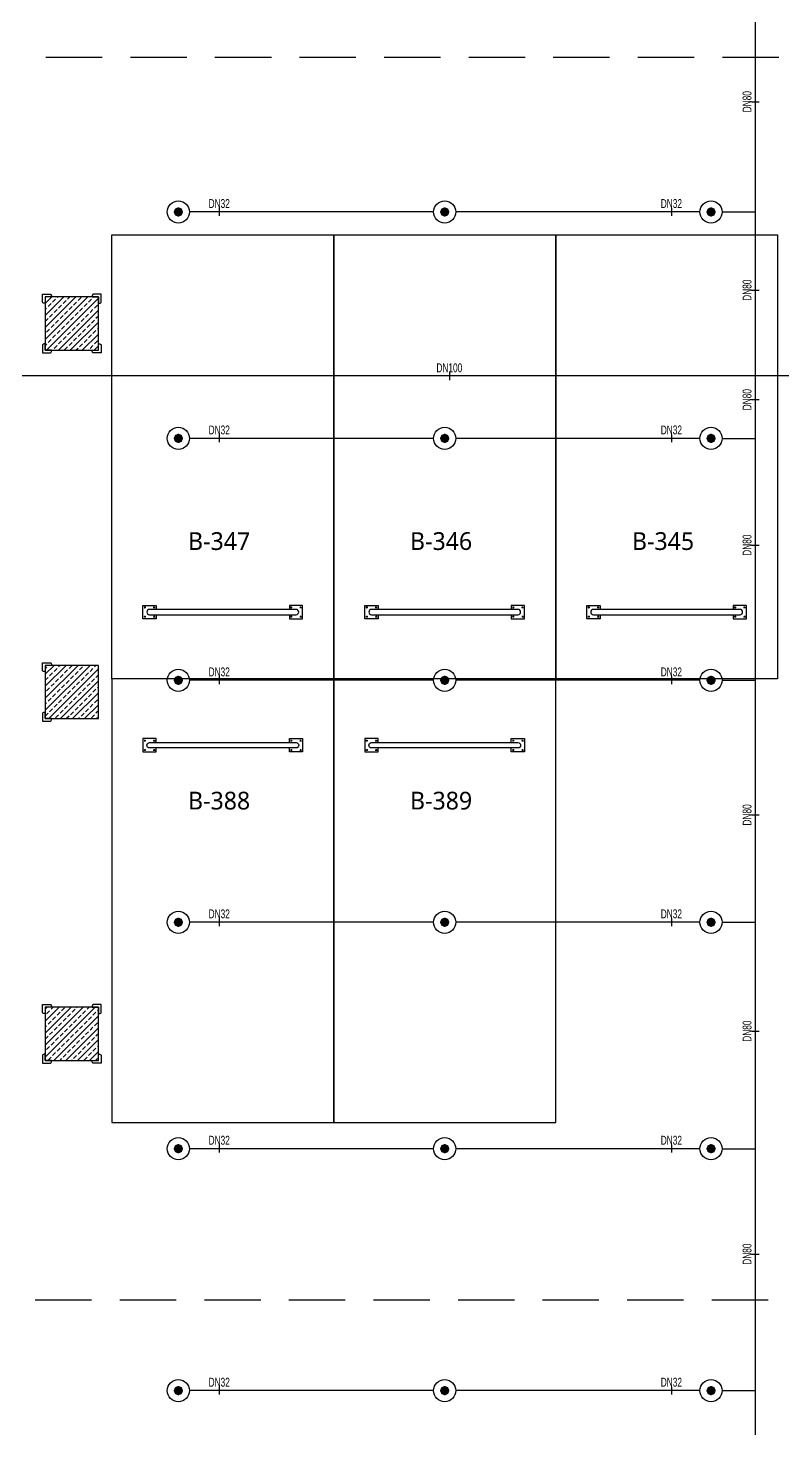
# Model space of a CAD drawing. Header units: millimetres. Extents: x -379292 to 1221486, y 92049 to 447512.
# Drawn here: x 360334 to 368838, y 188169 to 203947 of the extents above; entities that cross this region are included whole.
import ezdxf
from ezdxf.enums import TextEntityAlignment as Align

# ---------------------------------------------------------------- set-up
doc = ezdxf.new("R2010")
doc.units = ezdxf.units.MM
doc.linetypes.add('HIDDEN', pattern=[9.525, 6.35, -3.175])
for name, color, linetype in [('-M-YNGN-BORUID', 7, 'Continuous'), ('-M-YNGN-BORUUZUN', 7, 'Continuous'), ('-M-YNGN-BORUYUK', 7, 'Continuous'), ('-M-YNGN-SPR-YUK', 7, 'Continuous'), ('-M-YNGN-ZON4-CAP-', 7, 'Continuous'), ('-M-YNGN-ZON4-SPR-', 7, 'Continuous'), ('05_HATCH CONCRETE', 141, 'Continuous'), ('05_SYMBOL', 2, 'Continuous'), ('202-A-Y-MahalAd', 141, 'Continuous')]:
    doc.layers.add(name, color=color, linetype=linetype)
doc.layers.add('-M-YNGN-SPR-CAPCIZGI', color=188, linetype='Continuous', plot=False)
doc.layers.add('-M-YNGN-ZON4', color=3, linetype='SP', lineweight=30)
doc.styles.add('CIZGI', font='tahoma.ttf', dxfattribs={"width": 0.8, "oblique": 20})
doc.styles.add('HCAD', font='HCAD.SHX', dxfattribs={"width": 0.8, "height": 0.2})
doc.styles.add('PIPESIZE', font='hcad.shx', dxfattribs={"width": 0.8})
doc.styles.add('SPR-NOT', font='romans.shx')
doc.styles.get("Standard").update_dxf_attribs({"font": 'segoeuil.ttf'})
doc.linetypes.add('SP', pattern='A,2,-0.1,["SP",CIZGI,S=0.14,R=0.2,X=0,Y=-0.07],-0.255', length=2.355)
pattern_1 = [(225, (905000, -3e-07), (67.351921, -67.351921), []), (225, (904932.65, -3e-07), (67.351921, -67.351921), [47.625, -23.8125])]

# ---------------------------------------------------------------- blocks, each defined once
blk = doc.blocks.new('202_Vida')
at = {"color": 0, "linetype": 'ByBlock', "ltscale": 0.2}
for points in [[(1, 0), (-1, 0)], [(0, 1), (0, -1)]]:
    blk.add_lwpolyline(points, dxfattribs=at)
at = {"color": 0, "linetype": 'ByBlock'}
for radius in [0.42, 0.23, 0.155]:
    blk.add_circle((0, 0), radius, dxfattribs=at)
blk = doc.blocks.new('202_Stoper')
at = {"color": 0, "linetype": 'ByBlock'}
for points in [[(-750, -30), (-750, -75), (-900, -75), (-900, 75), (-750, 75), (-750, 30)], [(750, -30), (750, -75), (900, -75), (900, 75), (750, 75), (750, 30)]]:
    blk.add_lwpolyline(points, dxfattribs=at)
blk.add_lwpolyline([(825, -30, 1), (825, 30), (-825, 30, 1), (-825, -30)], format="xyb", close=True, dxfattribs=at)
at = {"color": 0, "linetype": 'ByBlock', "yscale": 10, "zscale": 10, "rotation": 180}
for p, xscale in [((-877, 53), -10), ((-772, 53), 10), ((772, 53), -10), ((877, 53), 10)]:
    blk.add_blockref('202_Vida', p, dxfattribs=dict(at, xscale=xscale))
at = {"color": 0, "linetype": 'ByBlock', "yscale": 10, "zscale": 10}
for p, xscale in [((-877, -52), 10), ((-772, -52), -10), ((772, -52), 10), ((877, -52), -10)]:
    blk.add_blockref('202_Vida', p, dxfattribs=dict(at, xscale=xscale))
blk = doc.blocks.new('202_Mahalblok')
at = {"color": 0, "linetype": 'ByBlock', "flags": 128}
blk.add_lwpolyline([(0, 0), (0, 5000), (2500, 5000), (2500, 0)], close=True, dxfattribs=at)
at = {"color": 252}
blk.add_blockref('202_Stoper', (1250, 750), dxfattribs=at)
at = {"color": 0, "linetype": 'ByBlock', "ltscale": 25}
blk.add_attdef('MAHALNO', text='', height=200, dxfattribs=at).set_placement((1209, 1390), align=Align.BOTTOM_CENTER)
blk = doc.blocks.new('bariyer')
at = {"color": 8, "ltscale": 25}
blk.add_lwpolyline([(0, -70), (15, -70, 0.414214), (30, -55), (30, 30), (-55, 30, 0.414214), (-70, 15), (-70, 0), (0, 0)], format="xyb", close=True, dxfattribs=at)
blk = doc.blocks.new('OtoParkBodrumKatMimari')
at = {"layer": '05_HATCH CONCRETE'}
h = blk.add_hatch(dxfattribs=at)
h.set_pattern_fill('ANSI33', color=8, scale=15, angle=180, style=0)
h.set_pattern_definition(pattern_1)
h.paths.add_polyline_path([(80000, 100100), (79400, 100100), (79400, 99500), (80000, 99500)])
h = blk.add_hatch(dxfattribs=at)
h.set_pattern_fill('ANSI33', color=8, scale=15, angle=180, style=0)
h.set_pattern_definition(pattern_1)
h.paths.add_polyline_path([(80000, 95950), (79400, 95950), (79400, 95350), (80000, 95350)])
h = blk.add_hatch(dxfattribs=at)
h.set_pattern_fill('ANSI33', color=8, scale=15, angle=180, style=0)
h.set_pattern_definition(pattern_1)
h.paths.add_polyline_path([(80000, 92100), (79400, 92100), (79400, 91500), (80000, 91500)])
at = {"color": 5}
for points in [[(80000, 100100), (79400, 100100), (79400, 99500), (80000, 99500)], [(80000, 95950), (79400, 95950), (79400, 95350), (80000, 95350)], [(80000, 92100), (79400, 92100), (79400, 91500), (80000, 91500)]]:
    blk.add_lwpolyline(points, close=True, dxfattribs=at)
at = {"layer": '05_SYMBOL', "color": 252, "linetype": 'HIDDEN', "ltscale": 100}
blk.add_lwpolyline([(17400, 100800, -0.414214), (19400, 102800), (128500, 102800, -0.414214), (130500, 100800), (130500, 90800, -0.414214), (128500, 88800), (19400, 88800, -0.414214), (17400, 90800), (17400, 100800)], format="xyb", dxfattribs=at)
at = {"layer": '05_SYMBOL', "color": 8, "xscale": -1}
for p in [(79400, 100100), (79400, 95950), (79400, 92100)]:
    blk.add_blockref('bariyer', p, dxfattribs=at)
at = {"layer": '05_SYMBOL', "color": 8}
for p in [(80000, 100100), (80000, 92100)]:
    blk.add_blockref('bariyer', p, dxfattribs=at)
at = {"layer": '05_SYMBOL', "color": 8, "rotation": 180}
for p in [(79400, 99500), (79400, 95350), (79400, 91500)]:
    blk.add_blockref('bariyer', p, dxfattribs=at)
at = {"layer": '05_SYMBOL', "color": 8, "xscale": -1, "rotation": 180}
for p in [(80000, 99500), (80000, 91500)]:
    blk.add_blockref('bariyer', p, dxfattribs=at)
at = {"layer": '202-A-Y-MahalAd', "color": 8, "ltscale": 25}
for p, values in [((80150, 95800), {'MAHALNO': 'B-347'}), ((82650, 95800), {'MAHALNO': 'B-346'}), ((85150, 95800), {'MAHALNO': 'B-345'})]:
    blk.add_blockref('202_Mahalblok', p, dxfattribs=at).add_auto_attribs(values)
ref = blk.add_blockref('202_Mahalblok', (80150, 95800), dxfattribs=dict(at, xscale=-1, rotation=180))
ref.add_attrib('MAHALNO', 'B-388', dxfattribs={"layer": '0', "color": 0, "linetype": 'ByBlock', "ltscale": 25, "height": 200}).set_placement((81359, 94267), align=Align.BOTTOM_CENTER)
ref = blk.add_blockref('202_Mahalblok', (82650, 95800), dxfattribs=dict(at, xscale=-1, rotation=180))
ref.add_attrib('MAHALNO', 'B-389', dxfattribs={"layer": '0', "color": 0, "linetype": 'ByBlock', "ltscale": 25, "height": 200}).set_placement((83859, 94267), align=Align.BOTTOM_CENTER)
blk = doc.blocks.new('SP-C-UP-12')
at = {"ltscale": 10}
blk.add_line((0, 0), (0, 0), dxfattribs=at)
at = {"color": 1, "linetype": 'Continuous'}
blk.add_circle((0, 0), 12.5, dxfattribs=at)
at = {"ltscale": 10}
for points in [[(-5.4, 0), (-3.8, 3.8), (-3.8, -3.8), (0, 5.4)], [(-3.8, -3.8), (0, 5.4), (0, -5.4), (3.8, 3.8)], [(0, -5.4), (3.8, 3.8), (3.8, -3.8), (5.4, 0)]]:
    blk.add_solid(points, dxfattribs=at)
at = {"layer": '-M-YNGN-SPR-YUK', "style": 'SPR-NOT', "width": 0.5, "flags": 9}
for tag, p in [('YUK', (0, 17.8)), ('CAP', (0, 14.4)), ('TIP', (0.2, 10.8))]:
    blk.add_attdef(tag, text='', height=2.5, dxfattribs=at).set_placement(p, align=Align.MIDDLE_CENTER)
blk = doc.blocks.new('SPRKL100')
at = {"layer": '-M-YNGN-SPR-CAPCIZGI'}
blk.add_line((0, 0.43), (0, -0.43), dxfattribs=at)
at = {"layer": '-M-YNGN-BORUID', "color": 0, "style": 'HCAD', "width": 0.8, "flags": 1}
blk.add_attdef('DIC', text='', height=0.4, dxfattribs=at).set_placement((0, -1.69), align=Align.CENTER)
at = {"layer": '-M-YNGN-BORUUZUN', "color": 0, "style": 'HCAD', "width": 0.7}
blk.add_attdef('BOY', text='', height=0.8, dxfattribs=at).set_placement((0, -1.08), align=Align.CENTER)
at = {"layer": '-M-YNGN-BORUYUK', "color": 6, "style": 'PIPESIZE', "width": 0.8}
blk.add_attdef('YUK', text='', height=0.5, dxfattribs=at).set_placement((0, 1.87), align=Align.CENTER)
at = {"color": 0, "style": 'PIPESIZE', "width": 0.7}
blk.add_attdef('CAP', text='', height=1, dxfattribs=at).set_placement((0, 0.45), align=Align.CENTER)
blk = doc.blocks.new('A$C69E781E7')
at = {"layer": '-M-YNGN-ZON4', "ltscale": 500}
for p, q in [((-5190.9, -7485.1), (-5190.9, -2137.6)), ((-5553.4, -4282.6), (-5828.4, -4282.6)), ((-5253.4, -4282.6), (-5528.4, -4282.6)), ((-5228.4, -4282.6), (-5190.9, -4282.6)), ((-6030.9, -4466.9), (-459.8, -4466.9)), ((-5553.4, -4537.6), (-5828.4, -4537.6)), ((-5253.4, -4537.6), (-5528.4, -4537.6)), ((-5228.4, -4537.6), (-5190.9, -4537.6)), ((-5553.4, -4810.1), (-5828.4, -4810.1)), ((-5253.4, -4810.1), (-5528.4, -4810.1)), ((-5228.4, -4810.1), (-5190.9, -4810.1)), ((-5553.4, -5082.6), (-5828.4, -5082.6)), ((-5253.4, -5082.6), (-5528.4, -5082.6)), ((-5228.4, -5082.6), (-5190.9, -5082.6)), ((-5553.4, -5337.6), (-5828.4, -5337.6)), ((-5253.4, -5337.6), (-5528.4, -5337.6)), ((-5228.4, -5337.6), (-5190.9, -5337.6)), ((-5553.4, -5610.1), (-5828.4, -5610.1)), ((-5253.4, -5610.1), (-5528.4, -5610.1)), ((-5228.4, -5610.1), (-5190.9, -5610.1))]:
    blk.add_line(p, q, dxfattribs=at)
at = {"layer": '-M-YNGN-ZON4-CAP-'}
ref = blk.add_blockref('SPRKL100', (-5190.9, -4158.4), dxfattribs=dict(at, xscale=10.00000000000001, yscale=10.00000000000001, zscale=10.00000000000001, rotation=90))
ref.add_attrib('CAP', 'DN80', dxfattribs={"layer": '0', "color": 0, "height": 10, "rotation": 90, "style": 'PIPESIZE', "width": 0.7}).set_placement((-5195.4, -4158.4), align=Align.CENTER)
ref = blk.add_blockref('SPRKL100', (-5794.9, -4282.6), dxfattribs=dict(at, xscale=10, yscale=10, zscale=10))
ref.add_attrib('CAP', 'DN32', dxfattribs={"layer": '0', "color": 0, "height": 10, "style": 'PIPESIZE', "width": 0.7}).set_placement((-5794.9, -4278.1), align=Align.CENTER)
ref = blk.add_blockref('SPRKL100', (-5285.6, -4282.6), dxfattribs=dict(at, xscale=10, yscale=10, zscale=10))
ref.add_attrib('CAP', 'DN32', dxfattribs={"layer": '0', "color": 0, "height": 10, "style": 'PIPESIZE', "width": 0.7}).set_placement((-5285.6, -4278.1), align=Align.CENTER)
ref = blk.add_blockref('SPRKL100', (-5190.9, -4370.7), dxfattribs=dict(at, xscale=10.00000000000001, yscale=10.00000000000001, zscale=10.00000000000001, rotation=90))
ref.add_attrib('CAP', 'DN80', dxfattribs={"layer": '0', "color": 0, "height": 10, "rotation": 90, "style": 'PIPESIZE', "width": 0.7}).set_placement((-5195.4, -4370.7), align=Align.CENTER)
ref = blk.add_blockref('SPRKL100', (-5535.7, -4467.6), dxfattribs=dict(at, xscale=10, yscale=10, zscale=10))
ref.add_attrib('CAP', 'DN100', dxfattribs={"layer": '0', "color": 0, "height": 10, "style": 'PIPESIZE', "width": 0.7}).set_placement((-5535.7, -4463.1), align=Align.CENTER)
ref = blk.add_blockref('SPRKL100', (-5190.9, -4494), dxfattribs=dict(at, xscale=10.00000000000001, yscale=10.00000000000001, zscale=10.00000000000001, rotation=90))
ref.add_attrib('CAP', 'DN80', dxfattribs={"layer": '0', "color": 0, "height": 10, "rotation": 90, "style": 'PIPESIZE', "width": 0.7}).set_placement((-5195.4, -4494), align=Align.CENTER)
ref = blk.add_blockref('SPRKL100', (-5794.9, -4537.6), dxfattribs=dict(at, xscale=10, yscale=10, zscale=10))
ref.add_attrib('CAP', 'DN32', dxfattribs={"layer": '0', "color": 0, "height": 10, "style": 'PIPESIZE', "width": 0.7}).set_placement((-5794.9, -4533.1), align=Align.CENTER)
ref = blk.add_blockref('SPRKL100', (-5285.6, -4537.6), dxfattribs=dict(at, xscale=10, yscale=10, zscale=10))
ref.add_attrib('CAP', 'DN32', dxfattribs={"layer": '0', "color": 0, "height": 10, "style": 'PIPESIZE', "width": 0.7}).set_placement((-5285.6, -4533.1), align=Align.CENTER)
ref = blk.add_blockref('SPRKL100', (-5190.9, -4657.9), dxfattribs=dict(at, xscale=10.00000000000001, yscale=10.00000000000001, zscale=10.00000000000001, rotation=90))
ref.add_attrib('CAP', 'DN80', dxfattribs={"layer": '0', "color": 0, "height": 10, "rotation": 90, "style": 'PIPESIZE', "width": 0.7}).set_placement((-5195.4, -4657.9), align=Align.CENTER)
ref = blk.add_blockref('SPRKL100', (-5794.9, -4810.1), dxfattribs=dict(at, xscale=10, yscale=10, zscale=10))
ref.add_attrib('CAP', 'DN32', dxfattribs={"layer": '0', "color": 0, "height": 10, "style": 'PIPESIZE', "width": 0.7}).set_placement((-5794.9, -4805.6), align=Align.CENTER)
ref = blk.add_blockref('SPRKL100', (-5285.6, -4810.1), dxfattribs=dict(at, xscale=10, yscale=10, zscale=10))
ref.add_attrib('CAP', 'DN32', dxfattribs={"layer": '0', "color": 0, "height": 10, "style": 'PIPESIZE', "width": 0.7}).set_placement((-5285.6, -4805.6), align=Align.CENTER)
ref = blk.add_blockref('SPRKL100', (-5190.9, -4961.7), dxfattribs=dict(at, xscale=10.00000000000001, yscale=10.00000000000001, zscale=10.00000000000001, rotation=90))
ref.add_attrib('CAP', 'DN80', dxfattribs={"layer": '0', "color": 0, "height": 10, "rotation": 90, "style": 'PIPESIZE', "width": 0.7}).set_placement((-5195.4, -4961.7), align=Align.CENTER)
ref = blk.add_blockref('SPRKL100', (-5794.9, -5082.6), dxfattribs=dict(at, xscale=10, yscale=10, zscale=10))
ref.add_attrib('CAP', 'DN32', dxfattribs={"layer": '0', "color": 0, "height": 10, "style": 'PIPESIZE', "width": 0.7}).set_placement((-5794.9, -5078.1), align=Align.CENTER)
ref = blk.add_blockref('SPRKL100', (-5285.6, -5082.6), dxfattribs=dict(at, xscale=10, yscale=10, zscale=10))
ref.add_attrib('CAP', 'DN32', dxfattribs={"layer": '0', "color": 0, "height": 10, "style": 'PIPESIZE', "width": 0.7}).set_placement((-5285.6, -5078.1), align=Align.CENTER)
ref = blk.add_blockref('SPRKL100', (-5190.9, -5205.2), dxfattribs=dict(at, xscale=10.00000000000001, yscale=10.00000000000001, zscale=10.00000000000001, rotation=90))
ref.add_attrib('CAP', 'DN80', dxfattribs={"layer": '0', "color": 0, "height": 10, "rotation": 90, "style": 'PIPESIZE', "width": 0.7}).set_placement((-5195.4, -5205.2), align=Align.CENTER)
ref = blk.add_blockref('SPRKL100', (-5794.9, -5337.6), dxfattribs=dict(at, xscale=10, yscale=10, zscale=10))
ref.add_attrib('CAP', 'DN32', dxfattribs={"layer": '0', "color": 0, "height": 10, "style": 'PIPESIZE', "width": 0.7}).set_placement((-5794.9, -5333.1), align=Align.CENTER)
ref = blk.add_blockref('SPRKL100', (-5285.6, -5337.6), dxfattribs=dict(at, xscale=10, yscale=10, zscale=10))
ref.add_attrib('CAP', 'DN32', dxfattribs={"layer": '0', "color": 0, "height": 10, "style": 'PIPESIZE', "width": 0.7}).set_placement((-5285.6, -5333.1), align=Align.CENTER)
ref = blk.add_blockref('SPRKL100', (-5190.9, -5456.4), dxfattribs=dict(at, xscale=10.00000000000001, yscale=10.00000000000001, zscale=10.00000000000001, rotation=90))
ref.add_attrib('CAP', 'DN80', dxfattribs={"layer": '0', "color": 0, "height": 10, "rotation": 90, "style": 'PIPESIZE', "width": 0.7}).set_placement((-5195.4, -5456.4), align=Align.CENTER)
ref = blk.add_blockref('SPRKL100', (-5794.9, -5610.1), dxfattribs=dict(at, xscale=10, yscale=10, zscale=10))
ref.add_attrib('CAP', 'DN32', dxfattribs={"layer": '0', "color": 0, "height": 10, "style": 'PIPESIZE', "width": 0.7}).set_placement((-5794.9, -5605.6), align=Align.CENTER)
ref = blk.add_blockref('SPRKL100', (-5285.6, -5610.1), dxfattribs=dict(at, xscale=10, yscale=10, zscale=10))
ref.add_attrib('CAP', 'DN32', dxfattribs={"layer": '0', "color": 0, "height": 10, "style": 'PIPESIZE', "width": 0.7}).set_placement((-5285.6, -5605.6), align=Align.CENTER)
at = {"layer": '-M-YNGN-ZON4-SPR-'}
for p in [(-5840.9, -4282.6), (-5540.9, -4282.6), (-5240.9, -4282.6), (-5840.9, -4537.6), (-5540.9, -4537.6), (-5240.9, -4537.6), (-5840.9, -4810.1), (-5540.9, -4810.1), (-5240.9, -4810.1), (-5840.9, -5082.6), (-5540.9, -5082.6), (-5240.9, -5082.6), (-5840.9, -5337.6), (-5540.9, -5337.6), (-5240.9, -5337.6), (-5840.9, -5610.1), (-5540.9, -5610.1), (-5240.9, -5610.1)]:
    blk.add_blockref('SP-C-UP-12', p, dxfattribs=at)

msp = doc.modelspace()

# ---------------------------------------------------------------- block references
at = {"color": 8}
msp.add_blockref('OtoParkBodrumKatMimari', (281127.6, 100818.8), dxfattribs=at)

# ---------------------------------------------------------------- next in the draw order: block references
at = {"layer": '-M-YNGN-ZON4', "ltscale": 25, "xscale": 10, "yscale": 10, "zscale": 10}
msp.add_blockref('A$C69E781E7', (420436.6, 244701.5), dxfattribs=at)

doc.saveas('drawing.dxf')
